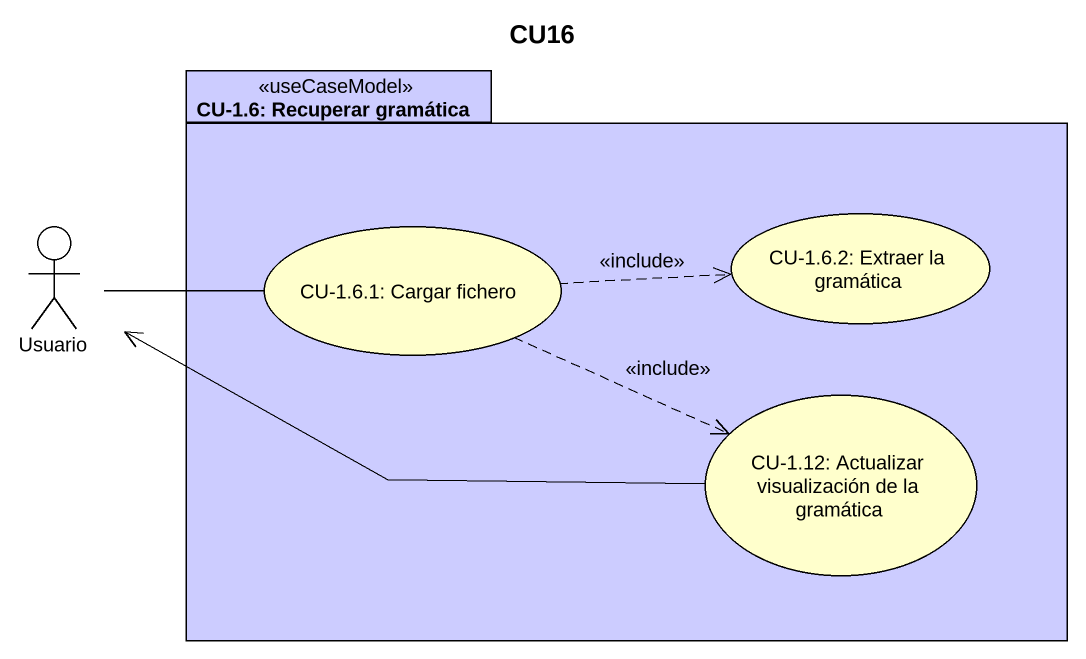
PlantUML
@startuml
title CU16
package "CU-1.6: Recuperar gramática" as CU_1_6_Recuperar_gramática <<useCaseModel>> #CCCCFF {
  usecase "CU-1.6.1: Cargar fichero" as CU_1_6_1_Cargar_fichero #FFFFCC
  usecase "CU-1.6.2: Extraer la gramática" as CU_1_6_2_Extraer_la #FFFFCC
  usecase "CU-1.12: Actualizar visualización de la gramática" as CU_1_12_Actualizar #FFFFCC
}
actor Usuario
Usuario -right- CU_1_6_1_Cargar_fichero
CU_1_6_1_Cargar_fichero .right.> CU_1_6_2_Extraer_la : <<include>>
CU_1_6_1_Cargar_fichero .right.> CU_1_12_Actualizar : <<include>>
CU_1_12_Actualizar -left-> Usuario
@enduml
